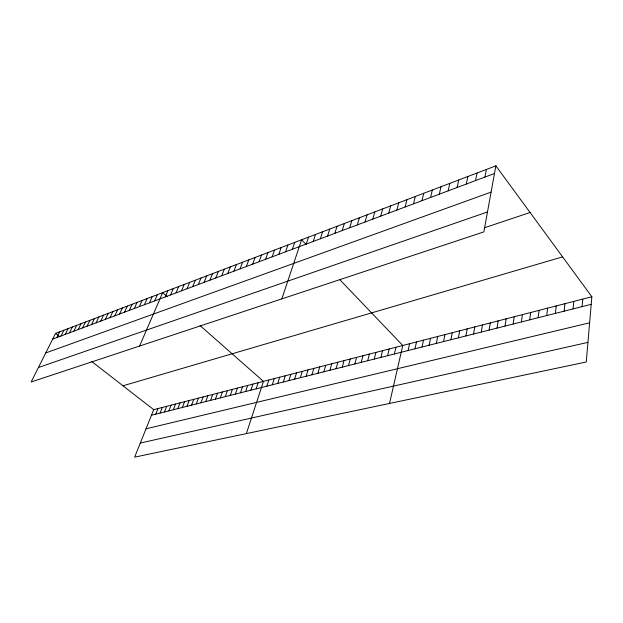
<?xml version="1.0" encoding="UTF-8"?>
<svg xmlns="http://www.w3.org/2000/svg" width="623" height="623" viewBox="0 0 623 623"><rect width="100%" height="100%" fill="white"/><g stroke="black" fill="none" stroke-linecap="round" stroke-linejoin="round"><path stroke-width="0.93" d="M591.85 296.75L586.266 361.994L134.638 457.157L153.702 409.661L591.85 296.75L495.869 165.843L55.548 333.398L31.15 381.992L483.853 231.904L495.869 165.843M582.061 306.648L582.762 299.095M573.051 308.922L573.799 301.4M564.15 311.165L564.952 303.681M555.373 313.377L556.222 305.932M546.714 315.565L547.601 308.151M538.155 317.722L539.09 310.347M529.714 319.848L530.695 312.512M521.381 321.951L522.401 314.646M513.157 324.03L514.216 316.757M505.035 326.078L506.133 318.844M497.014 328.103L498.151 320.9M489.094 330.097L490.27 322.932M481.268 332.075L482.482 324.933M473.542 334.021L474.788 326.919M465.911 335.945L467.195 328.874M458.372 337.845L459.688 330.813M484.935 177.064L486.384 169.456M450.927 339.73L452.275 332.721M443.568 341.583L444.947 334.606M475.536 180.592L477.039 173.015M436.302 343.413L437.712 336.475M466.277 184.058L467.826 176.519M429.115 345.228L430.555 338.32M457.157 187.484L458.754 179.969M422.02 347.019L423.492 340.135M415.004 348.787L416.499 341.941M448.163 190.848L449.814 183.372M408.073 350.539L409.599 343.717M439.308 194.174L440.998 186.729M389.515 403.447L402.77 345.477L339.792 279.665M394.359 353.996L395.94 347.237M430.579 197.444L432.307 190.031M387.584 355.702L389.188 348.981M421.966 200.668L423.749 193.286M380.879 357.4L382.514 350.694M413.485 203.853L415.307 196.502M374.259 359.066L375.91 352.4M367.71 360.717L369.384 354.082M405.121 206.992L406.983 199.672M361.239 362.352L362.936 355.741M354.837 363.964L356.558 357.384M396.874 210.083L398.775 202.794M388.744 213.128L390.676 205.87M348.506 365.561L350.251 359.012M342.253 367.142L344.021 360.616M380.723 216.134L382.693 208.907M336.062 368.699L337.853 362.204M329.941 370.249L331.748 363.777M372.811 219.101L374.82 211.906M365.016 222.022L367.056 214.865M323.89 371.775L325.72 365.335M317.901 373.286L319.747 366.869M311.983 374.773L313.844 368.395M357.314 224.911L359.393 217.777M349.721 227.753L351.831 220.659M306.127 376.253L308.011 369.898M300.333 377.717L302.233 371.386M342.229 230.565L344.371 223.493M294.601 379.166L296.517 372.858M288.924 380.591L290.863 374.314M334.839 233.337L337.012 226.297M283.317 382.008L285.264 375.762M327.55 236.07L329.746 229.062M277.765 383.41L279.727 377.188M272.267 384.796L274.252 378.597M320.347 238.773L322.574 231.787M266.831 386.167L268.832 379.991M313.244 241.436L315.495 234.482M246.358 433.616L263.467 381.377L200.045 325.564M306.228 244.06L308.51 237.137M256.123 388.869L258.156 382.748M250.859 390.193L252.899 384.103M281.853 298.876L301.61 239.762L306.204 244.559M245.641 391.509L247.689 385.442M292.389 249.255L294.718 242.386M240.478 392.817L242.542 386.766M235.362 394.102L237.441 388.082M285.552 251.817L287.912 244.979M278.808 254.34L281.183 247.533M230.308 395.379L232.395 389.383M225.292 396.641L227.395 390.676M272.15 256.84L274.548 250.064M220.332 397.895L222.45 391.945M215.426 399.133L217.552 393.206M265.577 259.308L267.991 252.556M210.566 400.363L212.7 394.46M259.082 261.738L261.52 255.017M205.746 401.578L207.895 395.698M200.98 402.777L203.137 396.921M252.665 264.144L255.134 257.455M196.261 403.969L198.426 398.136M246.334 266.519L248.818 259.853M191.58 405.145L193.761 399.343M186.955 406.313L189.143 400.534M240.081 268.863L242.581 262.228M233.898 271.176L236.421 264.573M182.368 407.473L184.564 401.71M227.8 273.466L230.331 266.885M177.828 408.618L180.031 402.879M173.326 409.755L175.538 404.039M168.872 410.876L171.091 405.184M221.765 275.732L224.319 269.175M164.456 411.99L166.684 406.321M215.807 277.959L218.377 271.433M160.08 413.096L162.315 407.442M155.75 414.186L157.993 408.556M209.92 280.171L212.505 273.668M204.103 282.351L206.704 275.88M198.355 284.509L200.972 278.06M192.678 286.635L195.303 280.218M187.064 288.737L189.704 282.351M181.511 290.816L184.167 284.454M176.021 292.88L178.692 286.533M170.601 294.913L173.287 288.597M165.243 296.922L167.937 290.63M139.568 346.045L162.65 292.646L167.166 296.626M154.699 300.87L157.417 294.632M149.512 302.817L152.246 296.603M144.388 304.733L147.129 298.549M139.326 306.633L142.067 300.473M134.311 308.517L137.068 302.381M129.35 310.371L132.123 304.258M124.452 312.209L127.224 306.119M119.6 314.031L122.381 307.964M114.803 315.83L117.591 309.787M110.053 317.605L112.856 311.593M105.357 319.373L108.168 313.377M100.716 321.11L103.527 315.137M96.113 322.839L98.932 316.889M91.565 324.544L94.392 318.618M87.064 326.226L89.899 320.323M82.61 327.9L85.452 322.021M78.202 329.551L81.045 323.695M73.833 331.187L76.684 325.354M69.519 332.807L72.369 326.997M65.244 334.411L68.102 328.617M61.007 335.999L63.873 330.229M56.818 337.565L59.691 331.818M52.675 339.122L494.483 173.49M45.728 352.961L491.088 192.118M38.408 367.531L487.482 211.968M484.569 227.73L530.08 212.498M122.98 385.793L562.608 256.871M151.451 415.268L591.204 304.343M146.016 428.811L589.623 322.8M140.3 443.054L587.941 342.385M55.548 333.398L59.816 336.716M91.737 361.519L153.702 409.661"/></g></svg>
